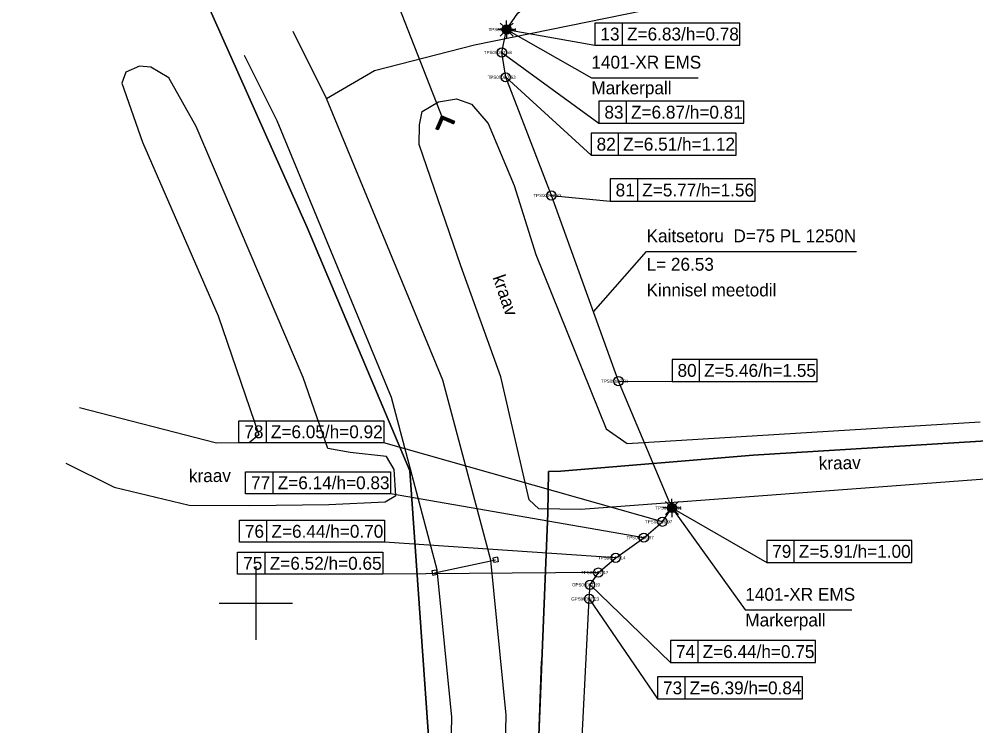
# Model space of a CAD drawing. Extents: x 599241 to 601397, y 6602961 to 6608178.
# Drawn here: x 599887.1 to 599939.2, y 6606743.3 to 6606781.8 of the extents above; entities that cross this region are included whole.
import ezdxf

# ---------------------------------------------------------------- set-up
doc = ezdxf.new("R2010")
doc.units = 0
for name, color, linetype in [('AED', 7, 'Continuous'), ('KOORDPUNKT', 7, 'Continuous'), ('MOOTKORG-EH2000', 7, 'Continuous'), ('MOOTMPUNKT', 7, 'Continuous'), ('MOOTNR', 7, 'Continuous'), ('PIIR', 7, 'Continuous'), ('SITRASS', 7, 'Continuous'), ('TEE', 7, 'Continuous'), ('TRUUP', 7, 'Continuous'), ('VEEKOGU', 7, 'Continuous'), ('VORK', 7, 'Continuous')]:
    doc.layers.add(name, color=color, linetype=linetype)

msp = doc.modelspace()

# ---------------------------------------------------------------- linework, layer by layer
at = {"layer": 'AED'}
for p, q in [((599909.735, 6606751.65), (599913.059, 6606752.344)), ((599913.16, 6606752.489), (599912.914, 6606752.445)), ((599912.914, 6606752.445), (599912.958, 6606752.199)), ((599913.204, 6606752.243), (599912.958, 6606752.199)), ((599913.16, 6606752.489), (599913.204, 6606752.243)), ((599909.836, 6606751.795), (599909.59, 6606751.751)), ((599909.59, 6606751.751), (599909.634, 6606751.505)), ((599909.836, 6606751.795), (599909.88, 6606751.549)), ((599909.88, 6606751.549), (599909.634, 6606751.505))]:
    msp.add_line(p, q, dxfattribs=at)
msp.add_lwpolyline([(599913.509, 6606697.456), (599914.982, 6606730.505), (599915.567, 6606746.828)], dxfattribs=at)
at = {"layer": 'KOORDPUNKT'}
for p, q in [((599919.968, 6606780.409), (599919.968, 6606781.609)), ((599920.184, 6606776.149), (599920.184, 6606777.349)), ((599919.76, 6606774.406), (599919.76, 6606775.606)), ((599920.796, 6606771.908), (599920.796, 6606773.108)), ((599924.166, 6606762.076), (599924.166, 6606763.276)), ((599900.571, 6606758.73), (599900.571, 6606759.93)), ((599900.941, 6606755.953), (599900.941, 6606757.153)), ((599900.603, 6606753.307), (599900.603, 6606754.507)), ((599929.324, 6606752.215), (599929.324, 6606753.415)), ((599900.509, 6606751.563), (599900.509, 6606752.763)), ((599924.084, 6606746.753), (599924.084, 6606747.953)), ((599923.378, 6606744.774), (599923.378, 6606745.974))]:
    msp.add_line(p, q, dxfattribs=at)
for points in [[(599913.658, 6606781.253), (599918.468, 6606780.409), (599926.368, 6606780.409), (599926.368, 6606781.609), (599918.468, 6606781.609), (599918.468, 6606780.409)], [(599913.4, 6606780.004), (599918.684, 6606776.149), (599926.584, 6606776.149), (599926.584, 6606777.349), (599918.684, 6606777.349), (599918.684, 6606776.149)], [(599913.607, 6606778.652), (599918.26, 6606774.406), (599926.16, 6606774.406), (599926.16, 6606775.606), (599918.26, 6606775.606), (599918.26, 6606774.406)], [(599916.095, 6606772.211), (599919.296, 6606771.908), (599927.196, 6606771.908), (599927.196, 6606773.108), (599919.296, 6606773.108), (599919.296, 6606771.908)], [(599919.75, 6606762.088), (599922.666, 6606762.076), (599930.566, 6606762.076), (599930.566, 6606763.276), (599922.666, 6606763.276), (599922.666, 6606762.076)], [(599922.142, 6606754.427), (599906.971, 6606758.73), (599899.071, 6606758.73), (599899.071, 6606759.93), (599906.971, 6606759.93), (599906.971, 6606758.73)], [(599921.133, 6606753.56), (599907.341, 6606755.953), (599899.441, 6606755.953), (599899.441, 6606757.153), (599907.341, 6606757.153), (599907.341, 6606755.953)], [(599922.664, 6606755.182), (599927.824, 6606752.215), (599935.724, 6606752.215), (599935.724, 6606753.415), (599927.824, 6606753.415), (599927.824, 6606752.215)], [(599919.598, 6606752.46), (599907.003, 6606753.307), (599899.103, 6606753.307), (599899.103, 6606754.507), (599907.003, 6606754.507), (599907.003, 6606753.307)], [(599918.656, 6606751.659), (599906.909, 6606751.563), (599899.009, 6606751.563), (599899.009, 6606752.763), (599906.909, 6606752.763), (599906.909, 6606751.563)], [(599918.2, 6606750.993), (599922.584, 6606746.753), (599930.484, 6606746.753), (599930.484, 6606747.953), (599922.584, 6606747.953), (599922.584, 6606746.753)], [(599918.158, 6606750.224), (599921.878, 6606744.774), (599929.778, 6606744.774), (599929.778, 6606745.974), (599921.878, 6606745.974), (599921.878, 6606744.774)]]:
    msp.add_lwpolyline(points, dxfattribs=at)
for centre, radius in [((599913.658, 6606781.253), 0.25), ((599913.658, 6606781.253), 0.025), ((599913.658, 6606781.253), 0.0221), ((599913.658, 6606781.253), 0.0191), ((599913.658, 6606781.253), 0.0161), ((599913.658, 6606781.253), 0.0132), ((599913.658, 6606781.253), 0.0102), ((599913.658, 6606781.253), 0.00726), ((599913.658, 6606781.253), 0.0043), ((599913.4, 6606780.004), 0.25), ((599913.4, 6606780.004), 0.025), ((599913.4, 6606780.004), 0.0221), ((599913.4, 6606780.004), 0.0191), ((599913.4, 6606780.004), 0.0161), ((599913.4, 6606780.004), 0.0132), ((599913.4, 6606780.004), 0.0102), ((599913.4, 6606780.004), 0.00726), ((599913.4, 6606780.004), 0.0043), ((599913.607, 6606778.652), 0.25), ((599913.607, 6606778.652), 0.025), ((599913.607, 6606778.652), 0.0221), ((599913.607, 6606778.652), 0.0191), ((599913.607, 6606778.652), 0.0161), ((599913.607, 6606778.652), 0.0132), ((599913.607, 6606778.652), 0.0102), ((599913.607, 6606778.652), 0.00726), ((599913.607, 6606778.652), 0.0043), ((599916.095, 6606772.211), 0.25), ((599916.095, 6606772.211), 0.025), ((599916.095, 6606772.211), 0.0221), ((599916.095, 6606772.211), 0.0191), ((599916.095, 6606772.211), 0.0161), ((599916.095, 6606772.211), 0.0132), ((599916.095, 6606772.211), 0.0102), ((599916.095, 6606772.211), 0.00726), ((599916.095, 6606772.211), 0.0043), ((599919.75, 6606762.088), 0.25), ((599919.75, 6606762.088), 0.025), ((599919.75, 6606762.088), 0.0221), ((599919.75, 6606762.088), 0.0191), ((599919.75, 6606762.088), 0.0161), ((599919.75, 6606762.088), 0.0132), ((599919.75, 6606762.088), 0.0102), ((599919.75, 6606762.088), 0.00726), ((599919.75, 6606762.088), 0.0043), ((599922.664, 6606755.182), 0.25), ((599922.664, 6606755.182), 0.025), ((599922.664, 6606755.182), 0.0221), ((599922.664, 6606755.182), 0.0191), ((599922.664, 6606755.182), 0.0161), ((599922.664, 6606755.182), 0.0132), ((599922.664, 6606755.182), 0.0102), ((599922.664, 6606755.182), 0.00726), ((599922.664, 6606755.182), 0.0043), ((599922.142, 6606754.427), 0.25), ((599922.142, 6606754.427), 0.025), ((599922.142, 6606754.427), 0.0221), ((599922.142, 6606754.427), 0.0191), ((599922.142, 6606754.427), 0.0161), ((599922.142, 6606754.427), 0.0132), ((599922.142, 6606754.427), 0.0102), ((599922.142, 6606754.427), 0.00726), ((599922.142, 6606754.427), 0.0043), ((599921.133, 6606753.56), 0.25), ((599921.133, 6606753.56), 0.025), ((599921.133, 6606753.56), 0.0221), ((599921.133, 6606753.56), 0.0191), ((599921.133, 6606753.56), 0.0161), ((599921.133, 6606753.56), 0.0132), ((599921.133, 6606753.56), 0.0102), ((599921.133, 6606753.56), 0.00726), ((599921.133, 6606753.56), 0.0043), ((599919.598, 6606752.46), 0.25), ((599919.598, 6606752.46), 0.025), ((599919.598, 6606752.46), 0.0221), ((599919.598, 6606752.46), 0.0191), ((599919.598, 6606752.46), 0.0161), ((599919.598, 6606752.46), 0.0132), ((599919.598, 6606752.46), 0.0102), ((599919.598, 6606752.46), 0.00726), ((599919.598, 6606752.46), 0.0043), ((599918.656, 6606751.659), 0.25), ((599918.656, 6606751.659), 0.025), ((599918.656, 6606751.659), 0.0221), ((599918.656, 6606751.659), 0.0191), ((599918.656, 6606751.659), 0.0161), ((599918.656, 6606751.659), 0.0132), ((599918.656, 6606751.659), 0.0102), ((599918.656, 6606751.659), 0.00726), ((599918.656, 6606751.659), 0.0043), ((599918.2, 6606750.993), 0.25), ((599918.2, 6606750.993), 0.025), ((599918.2, 6606750.993), 0.0221), ((599918.2, 6606750.993), 0.0191), ((599918.2, 6606750.993), 0.0161), ((599918.2, 6606750.993), 0.0132), ((599918.2, 6606750.993), 0.0102), ((599918.2, 6606750.993), 0.00726), ((599918.2, 6606750.993), 0.0043), ((599918.158, 6606750.224), 0.25), ((599918.158, 6606750.224), 0.025), ((599918.158, 6606750.224), 0.0221), ((599918.158, 6606750.224), 0.0191), ((599918.158, 6606750.224), 0.0161), ((599918.158, 6606750.224), 0.0132), ((599918.158, 6606750.224), 0.0102), ((599918.158, 6606750.224), 0.00726), ((599918.158, 6606750.224), 0.0043)]:
    msp.add_circle(centre, radius, dxfattribs=at)
at = {"layer": 'MOOTMPUNKT'}
for centre in [(599913.658, 6606781.253), (599913.4, 6606780.004), (599913.607, 6606778.652), (599916.095, 6606772.211), (599919.75, 6606762.088), (599922.664, 6606755.182), (599922.142, 6606754.427), (599921.133, 6606753.56), (599919.598, 6606752.46), (599918.656, 6606751.659), (599918.2, 6606750.993), (599918.158, 6606750.224)]:
    msp.add_circle(centre, 0.025, dxfattribs=at)
at = {"layer": 'PIIR'}
for points in [[(599726.81, 6606834.15), (599799.87, 6606920.71), (599839.96, 6606880.5), (599847.15, 6606868.37), (599814.35, 6606831.84), (599823.01, 6606815.73), (599827.28, 6606810.61), (599838.06, 6606799.4), (599843.77, 6606794.43), (599851.5, 6606789.93), (599859.74, 6606787.33), (599868, 6606787.1), (599884.74, 6606787.88), (599893.5, 6606791.32), (599902.79, 6606770.47), (599908.39, 6606757.2), (599910.08, 6606733.19), (599905.97, 6606696.72), (599792.51, 6606693.74), (599683.48, 6606690.63), (599610.11, 6606688.82), (599649.84, 6606745.59)], [(599915.91, 6606754.89), (599915.94, 6606757.16), (599916.61, 6606757.18), (599927.08, 6606758.05), (599955.74, 6606759.81), (599981.97, 6606761.29), (600020.81, 6606763.33), (600032.2, 6606764.11), (600033.99, 6606765.01), (600035, 6606766.43), (600035.86, 6606768.73), (600036.43, 6606771.1), (600036.99, 6606774.47), (600035.68, 6606761.35), (600029.75, 6606694.44), (600000.71, 6606695.08), (599913.57, 6606697.03)]]:
    msp.add_lwpolyline(points, close=True, dxfattribs=at)
msp.add_lwpolyline([(600041.77, 6606837.06), (600039.49, 6606810.98), (600037.62, 6606779.49), (600036.99, 6606774.47), (600036.43, 6606771.1), (600035.86, 6606768.73), (600035, 6606766.43), (600033.99, 6606765.01), (600032.2, 6606764.11), (600020.81, 6606763.33), (599981.97, 6606761.29), (599955.74, 6606759.81), (599927.08, 6606758.05), (599916.61, 6606757.18), (599915.94, 6606757.16), (599915.91, 6606754.89), (599913.57, 6606697.03), (599905.97, 6606696.72), (599910.08, 6606733.19), (599908.39, 6606757.2), (599902.79, 6606770.47), (599893.5, 6606791.32), (599884.74, 6606787.88)], dxfattribs=at)
at = {"layer": 'SITRASS'}
for p, q in [((599913.481, 6606781.429), (599913.304, 6606781.606)), ((599913.658, 6606781.503), (599913.658, 6606781.753)), ((599913.835, 6606781.429), (599914.011, 6606781.606)), ((599913.408, 6606781.253), (599913.158, 6606781.253)), ((599913.481, 6606781.076), (599913.304, 6606780.899)), ((599913.658, 6606781.003), (599913.658, 6606780.753)), ((599913.835, 6606781.076), (599914.011, 6606780.899)), ((599913.908, 6606781.253), (599914.158, 6606781.253)), ((599922.487, 6606755.359), (599922.31, 6606755.535)), ((599922.664, 6606755.432), (599922.664, 6606755.682)), ((599922.84, 6606755.359), (599923.017, 6606755.535)), ((599922.414, 6606755.182), (599922.164, 6606755.182)), ((599922.487, 6606755.005), (599922.31, 6606754.828)), ((599922.664, 6606754.932), (599922.664, 6606754.682)), ((599922.84, 6606755.005), (599923.017, 6606754.828)), ((599922.914, 6606755.182), (599923.164, 6606755.182))]:
    msp.add_line(p, q, dxfattribs=at)
for points in [[(599917.634, 6606739.805), (599918.158, 6606750.224), (599918.2, 6606750.993), (599918.656, 6606751.659), (599919.598, 6606752.46), (599921.133, 6606753.56), (599922.142, 6606754.427), (599922.664, 6606755.182), (599919.75, 6606762.088), (599916.095, 6606772.211), (599913.607, 6606778.652), (599913.4, 6606780.004), (599913.658, 6606781.253), (599914.268, 6606782.139), (599916.227, 6606783.81), (599921.372, 6606788.229), (599927.245, 6606794.307), (599927.323, 6606794.874)], [(599913.658, 6606781.253), (599914.268, 6606782.139), (599916.227, 6606783.81), (599921.372, 6606788.229), (599927.245, 6606794.307)], [(599913.658, 6606781.253), (599918.274, 6606778.626), (599924.083, 6606778.626)], [(599922.664, 6606755.182), (599919.75, 6606762.088), (599916.095, 6606772.211), (599913.607, 6606778.652), (599913.4, 6606780.004)], [(599918.383, 6606765.872), (599921.278, 6606769.16), (599932.723, 6606769.16)], [(599922.664, 6606755.182), (599926.659, 6606749.623), (599932.468, 6606749.623)]]:
    msp.add_lwpolyline(points, dxfattribs=at)
for centre, radius in [((599913.658, 6606781.253), 0.25), ((599913.658, 6606781.253), 0.225), ((599913.658, 6606781.253), 0.2), ((599913.658, 6606781.253), 0.175), ((599913.658, 6606781.253), 0.15), ((599913.658, 6606781.253), 0.125), ((599913.658, 6606781.253), 0.1), ((599913.658, 6606781.253), 0.075), ((599913.658, 6606781.253), 0.05), ((599913.658, 6606781.253), 0.025), ((599922.664, 6606755.182), 0.25), ((599922.664, 6606755.182), 0.225), ((599922.664, 6606755.182), 0.2), ((599922.664, 6606755.182), 0.175), ((599922.664, 6606755.182), 0.15), ((599922.664, 6606755.182), 0.125), ((599922.664, 6606755.182), 0.1), ((599922.664, 6606755.182), 0.075), ((599922.664, 6606755.182), 0.05), ((599922.664, 6606755.182), 0.025)]:
    msp.add_circle(centre, radius, dxfattribs=at)
at = {"layer": 'TEE'}
for points in [[(599903.84, 6606777.493), (599906.456, 6606779.012), (599911.911, 6606780.422), (599922.163, 6606782.505), (599926.684, 6606783.079)], [(599910.254, 6606693.942), (599910.156, 6606703.006), (599911.394, 6606713.787), (599913.379, 6606732.634), (599913.635, 6606743.89), (599912.796, 6606752.337), (599910.188, 6606762.14), (599903.84, 6606777.493), (599902.026, 6606781.144)], [(599907.304, 6606693.873), (599907.204, 6606703.158), (599908.462, 6606714.109), (599910.433, 6606732.822), (599910.681, 6606743.778), (599909.884, 6606751.809), (599907.388, 6606761.194), (599901.152, 6606776.271), (599899.384, 6606779.832)]]:
    msp.add_lwpolyline(points, dxfattribs=at)
at = {"layer": 'TRUUP'}
for p, q in [((599910.114, 6606776.552), (599909.807, 6606775.837)), ((599910.151, 6606776.459), (599909.873, 6606775.809)), ((599910.006, 6606775.94), (599909.904, 6606776.062)), ((599910.017, 6606775.966), (599909.915, 6606776.088)), ((599910.028, 6606775.992), (599909.926, 6606776.114)), ((599910.039, 6606776.018), (599909.937, 6606776.14)), ((599910.188, 6606776.366), (599909.938, 6606775.781)), ((599910.05, 6606776.043), (599909.948, 6606776.165)), ((599910.061, 6606776.069), (599909.959, 6606776.191)), ((599910.073, 6606776.095), (599909.97, 6606776.217)), ((599910.084, 6606776.121), (599909.981, 6606776.243)), ((599910.095, 6606776.146), (599909.992, 6606776.268)), ((599910.106, 6606776.172), (599910.003, 6606776.294)), ((599910.117, 6606776.198), (599910.014, 6606776.32)), ((599910.128, 6606776.224), (599910.025, 6606776.346)), ((599910.139, 6606776.249), (599910.036, 6606776.371)), ((599910.15, 6606776.275), (599910.047, 6606776.397)), ((599910.161, 6606776.301), (599910.058, 6606776.423)), ((599910.172, 6606776.326), (599910.069, 6606776.448)), ((599910.183, 6606776.352), (599910.08, 6606776.474)), ((599910.213, 6606776.355), (599910.091, 6606776.5)), ((599910.264, 6606776.333), (599910.102, 6606776.526)), ((599910.315, 6606776.311), (599910.113, 6606776.551)), ((599910.829, 6606776.246), (599910.114, 6606776.552)), ((599910.801, 6606776.181), (599910.151, 6606776.459)), ((599910.366, 6606776.289), (599910.163, 6606776.531)), ((599910.773, 6606776.115), (599910.188, 6606776.366)), ((599910.417, 6606776.268), (599910.214, 6606776.51)), ((599910.468, 6606776.246), (599910.265, 6606776.488)), ((599910.519, 6606776.224), (599910.316, 6606776.466)), ((599910.571, 6606776.202), (599910.367, 6606776.444)), ((599910.622, 6606776.18), (599910.418, 6606776.422)), ((599910.673, 6606776.158), (599910.469, 6606776.4)), ((599910.724, 6606776.136), (599910.52, 6606776.378)), ((599910.773, 6606776.116), (599910.571, 6606776.357)), ((599910.784, 6606776.142), (599910.622, 6606776.335)), ((599910.795, 6606776.168), (599910.673, 6606776.313)), ((599910.806, 6606776.193), (599910.724, 6606776.291)), ((599910.773, 6606776.115), (599910.829, 6606776.246)), ((599910.817, 6606776.219), (599910.775, 6606776.269)), ((599909.938, 6606775.781), (599909.807, 6606775.837)), ((599909.846, 6606775.82), (599909.816, 6606775.857)), ((599909.897, 6606775.798), (599909.827, 6606775.882)), ((599909.94, 6606775.786), (599909.838, 6606775.908)), ((599909.951, 6606775.812), (599909.849, 6606775.934)), ((599909.962, 6606775.838), (599909.86, 6606775.96)), ((599909.973, 6606775.863), (599909.871, 6606775.985)), ((599909.984, 6606775.889), (599909.882, 6606776.011)), ((599909.995, 6606775.915), (599909.893, 6606776.037))]:
    msp.add_line(p, q, dxfattribs=at)
msp.add_lwpolyline([(599907.1, 6606784.27), (599910.151, 6606776.459)], dxfattribs=at)
at = {"layer": 'VEEKOGU'}
for points in [[(599889.643, 6606757.619), (599892.284, 6606756.317), (599896.373, 6606755.34), (599899.665, 6606755.322), (599903.971, 6606755.376), (599907.048, 6606755.518), (599907.616, 6606755.856), (599907.54, 6606757.274), (599907.118, 6606757.977), (599905.133, 6606758.205), (599903.922, 6606758.427), (599902.581, 6606762.29), (599896.753, 6606775.965), (599895.265, 6606778.626), (599894.278, 6606779.208), (599893.655, 6606779.262), (599892.921, 6606778.932), (599892.705, 6606778.332), (599893.832, 6606775.112), (599897.954, 6606765.648), (599900.169, 6606759.17), (599899.627, 6606758.737), (599897.854, 6606758.707), (599890.398, 6606760.64)], [(599941.41, 6606756.875), (599917.702, 6606755.099), (599915.42, 6606755.127), (599914.88, 6606755.63), (599913.34, 6606762.33), (599911.16, 6606768.38), (599908.89, 6606774.98), (599908.91, 6606776.051), (599909.065, 6606776.778), (599909.95, 6606777.31), (599910.937, 6606777.482), (599911.739, 6606777.183), (599912.66, 6606776.14), (599914.067, 6606772.749), (599915.25, 6606768.99), (599919.08, 6606759.49), (599920.22, 6606758.69), (599939.449, 6606759.881)]]:
    msp.add_lwpolyline(points, dxfattribs=at)
at = {"layer": 'VORK'}
for p, q in [((599900, 6606752), (599900, 6606748)), ((599898, 6606750), (599902, 6606750))]:
    msp.add_line(p, q, dxfattribs=at)

# ---------------------------------------------------------------- texts
at = {"layer": 'KOORDPUNKT'}
for s, p in [('13', (599918.768, 6606780.659)), ('Z=6.83/h=0.78', (599920.218, 6606780.659)), ('83', (599918.984, 6606776.399)), ('Z=6.87/h=0.81', (599920.434, 6606776.399)), ('82', (599918.56, 6606774.656)), ('Z=6.51/h=1.12', (599920.01, 6606774.656)), ('81', (599919.596, 6606772.158)), ('Z=5.77/h=1.56', (599921.046, 6606772.158)), ('80', (599922.966, 6606762.326)), ('Z=5.46/h=1.55', (599924.416, 6606762.326)), ('78', (599899.371, 6606758.98)), ('Z=6.05/h=0.92', (599900.821, 6606758.98)), ('77', (599899.741, 6606756.203)), ('Z=6.14/h=0.83', (599901.191, 6606756.203)), ('76', (599899.403, 6606753.557)), ('Z=6.44/h=0.70', (599900.853, 6606753.557)), ('79', (599928.124, 6606752.465)), ('Z=5.91/h=1.00', (599929.574, 6606752.465)), ('75', (599899.309, 6606751.813)), ('Z=6.52/h=0.65', (599900.759, 6606751.813)), ('74', (599922.884, 6606747.003)), ('Z=6.44/h=0.75', (599924.334, 6606747.003)), ('73', (599922.178, 6606745.024)), ('Z=6.39/h=0.84', (599923.628, 6606745.024))]:
    msp.add_text(s, height=0.7, dxfattribs=at).set_placement(p)
at = {"layer": 'MOOTKORG-EH2000'}
for s, p in [(' 7.61', (599913.658, 6606781.165)), (' 7.68', (599913.4, 6606779.917)), (' 7.63', (599913.607, 6606778.564)), (' 7.33', (599916.095, 6606772.123)), (' 7.01', (599919.75, 6606762)), (' 6.91', (599922.664, 6606755.094)), (' 6.97', (599922.142, 6606754.339)), (' 6.97', (599921.133, 6606753.473)), (' 7.14', (599919.598, 6606752.373)), (' 7.17', (599918.656, 6606751.572)), (' 7.19', (599918.2, 6606750.906)), (' 7.23', (599918.158, 6606750.136))]:
    msp.add_text(s, height=0.175, dxfattribs=at).set_placement(p)
at = {"layer": 'MOOTNR'}
for s, p in [('TPS0006 ', (599912.678, 6606781.165)), ('TPS0007 ', (599912.42, 6606779.917)), ('TPS0008 ', (599912.627, 6606778.564)), ('TPS0009 ', (599915.115, 6606772.123)), ('TPS0010 ', (599918.805, 6606762)), ('TPS0011 ', (599921.754, 6606755.094)), ('TPS0012 ', (599921.197, 6606754.339)), ('TPS0013 ', (599920.188, 6606753.473)), ('TPS0014 ', (599918.635, 6606752.373)), ('TPS0015 ', (599917.711, 6606751.572)), ('GPS0002 ', (599917.22, 6606750.906)), ('GPS0003 ', (599917.178, 6606750.136))]:
    msp.add_text(s, height=0.175, dxfattribs=at).set_placement(p)
at = {"layer": 'SITRASS'}
for s, p in [('1401-XR EMS ', (599918.274, 6606779.126)), ('Markerpall', (599918.274, 6606777.726)), ('Kaitsetoru  D=75 PL 1250N', (599921.278, 6606769.66)), ('L= 26.53', (599921.278, 6606768.11)), ('Kinnisel meetodil', (599921.278, 6606766.71)), ('1401-XR EMS ', (599926.659, 6606750.123)), ('Markerpall', (599926.659, 6606748.723))]:
    msp.add_text(s, height=0.7, dxfattribs=at).set_placement(p)
at = {"layer": 'VEEKOGU'}
for rotation, p in [(288.9622, (599912.886, 6606767.746)), (1.0947, (599930.664, 6606757.266)), (0.5787, (599896.356, 6606756.579))]:
    msp.add_text('kraav', height=0.7, rotation=rotation, dxfattribs=at).set_placement(p)

doc.saveas('drawing.dxf')
